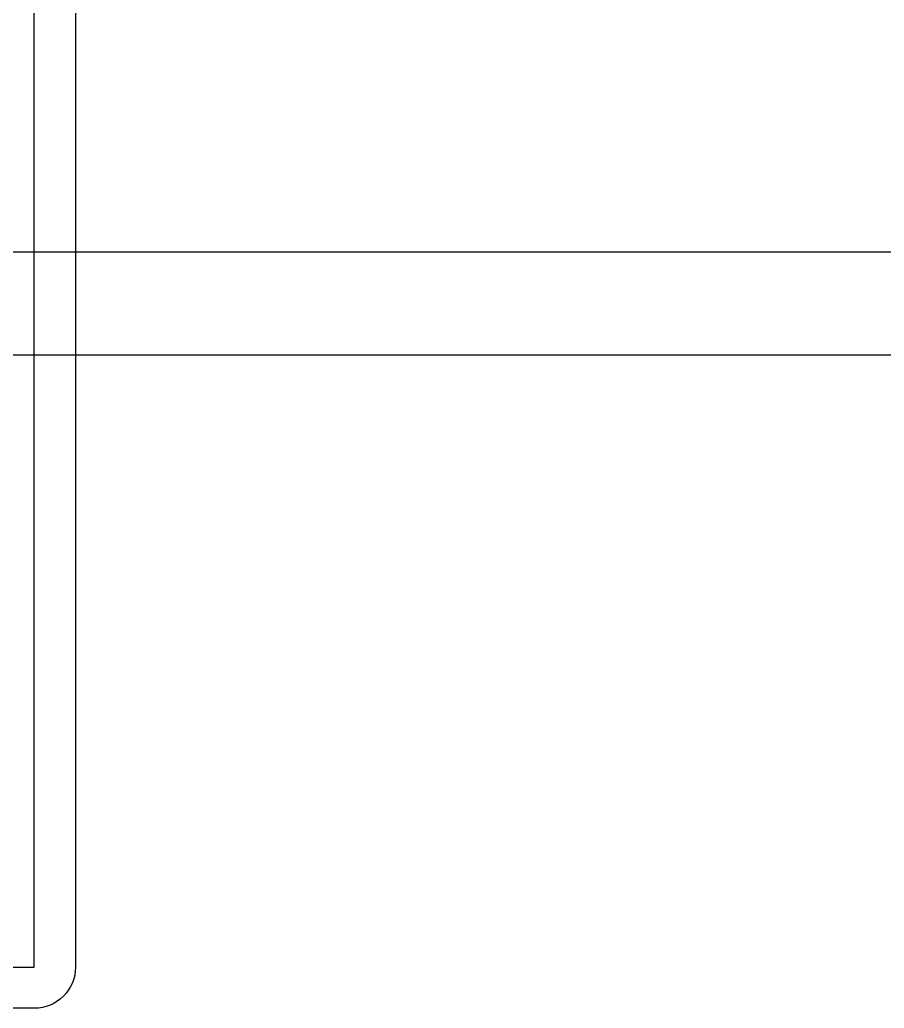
# Model space of a CAD drawing. Header units: inches. Extents: x 21 to 32698, y 13 to 3712.
# Drawn here: x 10378.509 to 10382.702, y 963.413 to 968.208 of the extents above; entities that cross this region are included whole.
import ezdxf

# ---------------------------------------------------------------- set-up
doc = ezdxf.new("R2010")
doc.units = ezdxf.units.IN
doc.header["$MEASUREMENT"] = 0
doc.set_wipeout_variables(frame=1)
for name, color, linetype, lineweight in [('Z_MİM_-KM-GLAZ', 8, 'Continuous', 25), ('Z_MİM_-KM-PAINT', 8, 'Continuous', 25), ('Z_MİM_-KM-WALL-PLASTER', 8, 'Continuous', 25), ('Z_MİM_MYM_alüminyum levha', 8, 'Continuous', 25)]:
    doc.layers.add(name, color=color, linetype=linetype, lineweight=lineweight)

# ---------------------------------------------------------------- blocks, each defined once
blk = doc.blocks.new('-KM-AL1 150_900')
blk.add_wipeout([(151.4879, -34.02), (151.7258, -15.4799), (149.45, -15.45), (149.45, 7.15), (9.45, 7.15), (9.45, -15.45), (7.3978, -15.45), (7.5673, -34.0611)])
at = {"layer": 'Z_MİM_MYM_alüminyum levha', "elevation": 0.0016}
blk.add_lwpolyline([(151.5149, -15.7805, 0.414214), (151.5149, -15.7805), (151.5149, -20.3918), (151.5149, -33.9197, -0.414214), (151.3149, -34.1197), (144.7488, -34.1197), (144.7488, -33.9197), (151.3149, -33.9197, 0.414214), (151.3149, -33.9197), (151.3149, -20.3918), (151.3149, -15.7805, -0.000012), (151.3149, -15.7805), (151.5149, -15.7805)], format="xyb", dxfattribs=at)

msp = doc.modelspace()

# ---------------------------------------------------------------- block references
at = {"layer": 'Z_MİM_-KM-GLAZ'}
msp.add_blockref('-KM-AL1 150_900', (10227.2641, 997.5331), dxfattribs=at)

# ---------------------------------------------------------------- next in the draw order: linework, layer by layer
at = {"layer": 'Z_MİM_-KM-PAINT'}
msp.add_lwpolyline([(11326.2138, 1162.1587), (11326.2138, 966.5831), (12847.2149, 966.5831), (12847.2149, 2597.5843), (9026.2148, 2597.5843), (9026.2148, 1621.5832), (9316.214, 1621.5832), (9316.214, 966.5831), (10657.2139, 966.5831), (10657.2139, 1161.8315)], dxfattribs=at)
at = {"layer": 'Z_MİM_-KM-WALL-PLASTER'}
msp.add_lwpolyline([(11326.7138, 1162.1587), (11326.7138, 967.0831), (12846.7149, 967.0831), (12846.7149, 2597.0843), (9026.7148, 2597.0843), (9026.7148, 1622.0832), (9316.714, 1622.0832), (9316.714, 967.0831), (10656.7139, 967.0831), (10656.7139, 1161.8315)], dxfattribs=at)

doc.saveas('drawing.dxf')
